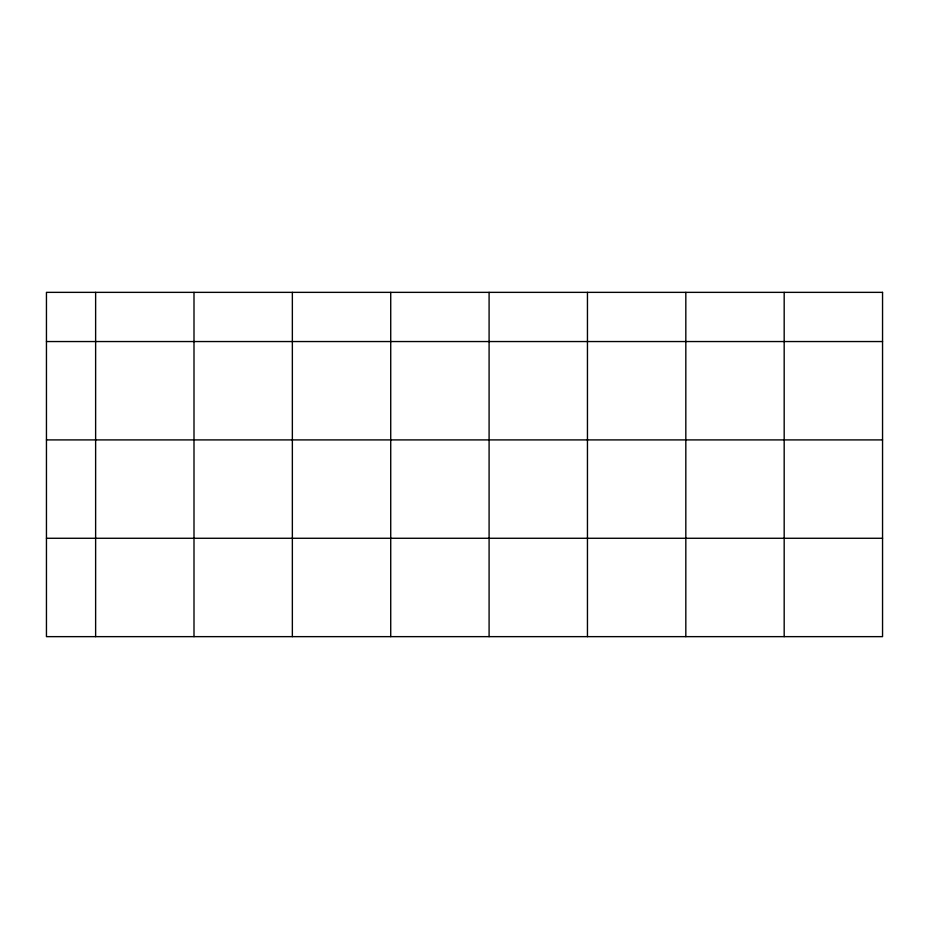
<?xml version="1.0" encoding="UTF-8"?>
<svg xmlns="http://www.w3.org/2000/svg" width="929" height="929" viewBox="0 0 929 929"><rect width="100%" height="100%" fill="white"/><g stroke="black" fill="none" stroke-linecap="round" stroke-linejoin="round"><path stroke-width="1.39" d="M46.45 341.547L882.55 341.547M46.45 439.905L882.55 439.905M46.45 538.274L882.55 538.274M784.181 292.356L784.181 636.644M685.823 292.356L685.823 636.644M587.453 292.356L587.453 636.644M489.095 292.356L489.095 636.644M390.726 292.356L390.726 636.644M292.356 292.356L292.356 636.644M193.998 292.356L193.998 636.644M95.629 292.356L95.629 636.644M882.55 292.356L46.45 292.356L46.45 636.644L882.55 636.644L882.55 292.356"/></g></svg>
